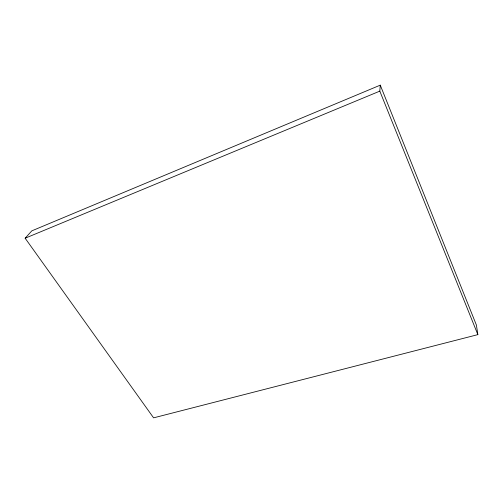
<?xml version="1.0" encoding="UTF-8"?>
<svg xmlns="http://www.w3.org/2000/svg" width="503" height="503" viewBox="0 0 503 503"><rect width="100%" height="100%" fill="white"/><g stroke="black" fill="none" stroke-linecap="round" stroke-linejoin="round"><path stroke-width="0.75" d="M477.85 334.633L379.815 91.131L380.268 85.152L31.796 230.864L25.15 238.221L153.597 417.848L477.85 334.633L476.404 325.083L380.268 85.152M25.15 238.221L379.815 91.131"/></g></svg>
